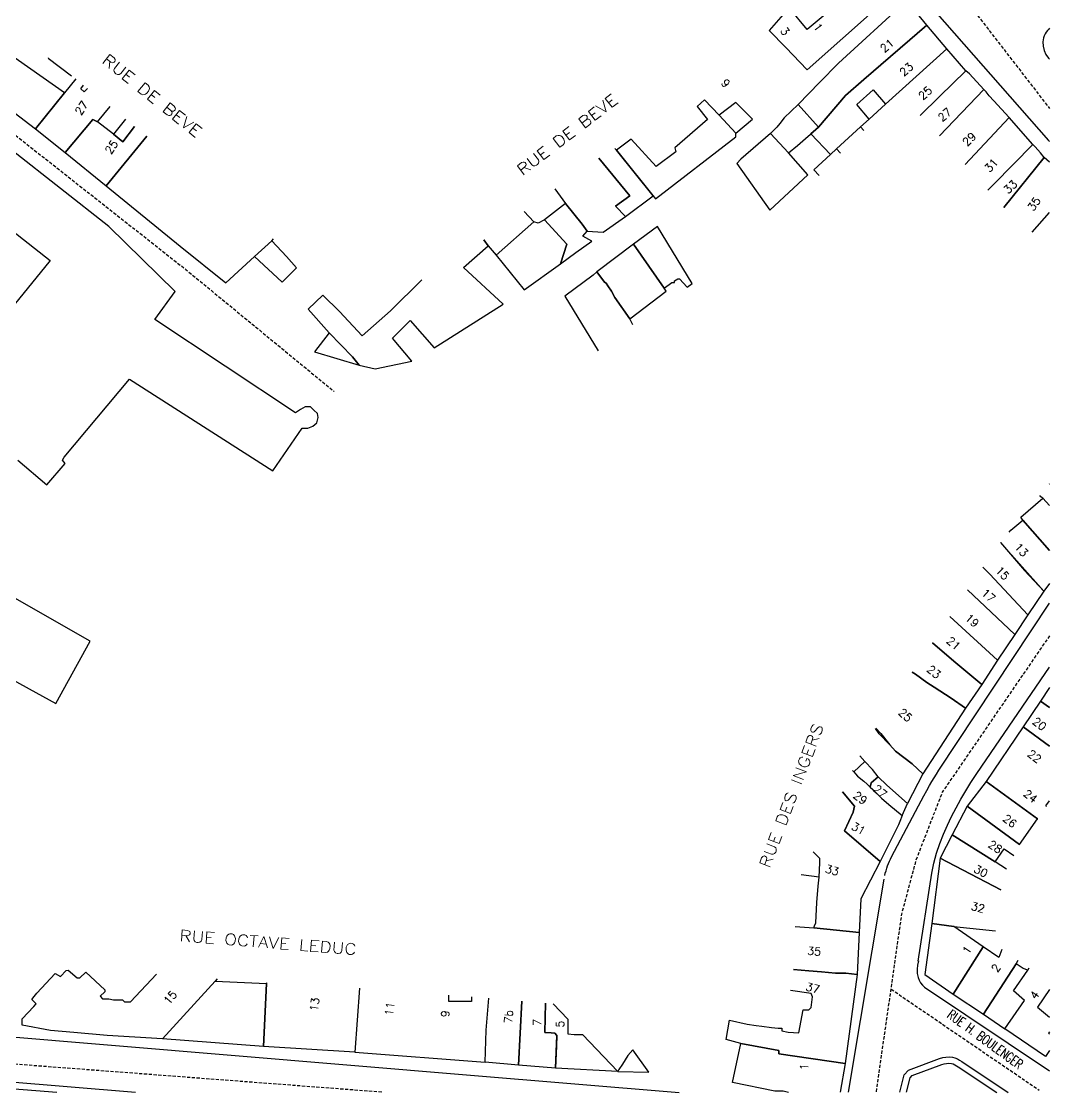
# Model space of a CAD drawing. Header units: millimetres. Extents: x 80000 to 81000, y 144000 to 145000.
# Drawn here: x 80839.4 to 81000, y 144000 to 144167.6 of the extents above; entities that cross this region are included whole.
import ezdxf
from ezdxf.enums import TextEntityAlignment as Align

# ---------------------------------------------------------------- set-up
doc = ezdxf.new("R2010")
doc.units = ezdxf.units.MM
doc.linetypes.add('DASHED', pattern=[0.75, 0.5, -0.25])
for name, color, linetype in [('W0001', 6, 'DASHED'), ('W0008', 7, 'CONTINUOUS'), ('W0100', 7, 'CONTINUOUS'), ('W0302', 3, 'CONTINUOUS'), ('W0989', 7, 'CONTINUOUS'), ('W0991', 7, 'CONTINUOUS')]:
    doc.layers.add(name, color=color, linetype=linetype)
doc.styles.get("Standard").update_dxf_attribs({"font": 'romans.shx', "width": 0.85})

msp = doc.modelspace()

# ---------------------------------------------------------------- linework, layer by layer
at = {"layer": 'W0001', "flags": 128}
for points in [[(80897.86, 144474.52), (80918.62, 144446.77), (80896.52, 144426.46), (80876.82, 144405.14), (80851.42, 144382.21), (80825.56, 144358.85), (80838.68, 144340.2), (80870.08, 144306.57), (80919.25, 144255.16), (80931.12, 144243.79), (80945.31, 144226.68), (80965.8, 144198.17), (80999.99, 144154)], [(80816.7, 144166.99), (80865.08, 144128.86), (80888.27, 144109.79)], [(81000, 144071.65), (80983.25, 144047.22), (80979.12, 144036.57), (80976.88, 144028.16), (80972.9, 144000.42)], [(80975.25, 144016.46), (80998.4, 144000.68)], [(80895.7, 144000.37), (80827.02, 144005.6), (80814.41, 144008.47), (80793.88, 144000.27)]]:
    msp.add_lwpolyline(points, dxfattribs=at)
at = {"layer": 'W0008'}
for points in [[(80902.45, 144264.98), (80935.74, 144231.4), (80936.27, 144230.86), (80936.79, 144230.32), (80937.3, 144229.77), (80937.8, 144229.21), (80938.3, 144228.61), (80938.79, 144228.01), (80939.26, 144227.39), (80939.73, 144226.78), (80956.02, 144205.02), (80958.39, 144201.76), (80960.74, 144198.45), (80977.51, 144174.94), (80978.96, 144172.95), (80980.59, 144170.97), (80999.86, 144148.99), (81000, 144148.84)], [(81000, 144166.51), (80999.87, 144166.39), (80999.66, 144166.15), (80999.47, 144165.89), (80999.32, 144165.62), (80999.18, 144165.33), (80999.08, 144165.03), (80999.01, 144164.71), (80998.97, 144164.4), (80998.99, 144163.71), (80999.15, 144163.04), (80999.44, 144162.41), (80999.86, 144161.86), (81000, 144161.71)], [(80758.61, 144089.26), (80758.31, 144088.82), (80758.07, 144088.35), (80757.91, 144087.84), (80757.83, 144087.32), (80757.8, 144086.48), (80757.88, 144085.62), (80758.13, 144084.78), (80758.6, 144084.02), (80792.48, 144043.87), (80816.33, 144016.65), (80817, 144015.93), (80817.72, 144015.25), (80818.49, 144014.63), (80819.3, 144014.07), (80820.15, 144013.59), (80821.03, 144013.17), (80821.95, 144012.82), (80822.88, 144012.54), (80835.38, 144009.21), (80908.96, 144003.06), (80942.13, 144000.33)], [(80974.26, 144034.19), (80974.35, 144034.57), (80974.46, 144034.95), (80974.58, 144035.33), (80974.71, 144035.7), (80974.85, 144036.07), (80975, 144036.42), (80975.17, 144036.78), (80975.34, 144037.12), (80979.53, 144045.07), (80979.95, 144045.87), (80980.38, 144046.67), (80980.81, 144047.47), (80981.26, 144048.26), (80981.61, 144048.86), (80981.98, 144049.46), (80982.34, 144050.05), (80982.72, 144050.63), (81000, 144076.71)], [(80979.5, 144020.85), (80981.62, 144034.58), (80981.93, 144036.14), (80982.37, 144037.68), (80982.89, 144039.18), (80983.46, 144040.66), (80984.05, 144042.06), (80984.71, 144043.43), (80985.42, 144044.78), (80986.15, 144046.11), (80986.92, 144047.43), (80987.73, 144048.72), (80988.56, 144050), (80989.41, 144051.26), (81000, 144066.72)], [(80968.62, 144000.38), (80974.16, 144033.65)], [(80979.51, 144020.86), (80979.36, 144020.22), (80979.3, 144019.57), (80979.34, 144018.91), (80979.48, 144018.27), (80979.64, 144017.85), (80979.86, 144017.45), (80980.14, 144017.09), (80980.49, 144016.79), (81000, 144003.68)], [(80976.61, 144000.38), (80977.31, 144003.08), (80977.95, 144003.81), (80982.82, 144005.62), (80983.31, 144005.77), (80983.81, 144005.86), (80984.32, 144005.88), (80984.82, 144005.84), (80985.22, 144005.74), (80985.6, 144005.58), (80985.95, 144005.39), (80986.29, 144005.17), (80993.55, 144000.33)], [(80833.37, 144000.41), (80833.59, 144000.56), (80834.04, 144001.15), (80834.57, 144001.58), (80835.18, 144001.88), (80835.84, 144002.05), (80836.52, 144002.07), (80857.22, 144000.38)]]:
    msp.add_lwpolyline(points, dxfattribs=at)
at = {"layer": 'W0100'}
for points in [[(80959.41, 144169.63), (80958.38, 144168.67), (80956.23, 144166.18), (80958.79, 144163.53), (80962.17, 144160.04), (80973.28, 144169.89), (80975.23, 144171.79), (80976.26, 144172.66), (80972.87, 144177.88), (80971.26, 144180.13), (80961.94, 144172.29), (80964.96, 144168.66), (80962.12, 144166.32), (80959.41, 144169.63)], [(80821.63, 144166.43), (80829.37, 144160.12), (80835.81, 144155.22), (80841.61, 144150.81), (80846.15, 144156.42), (80838.97, 144161.46), (80833.96, 144164.98), (80832.24, 144166.33), (80834.79, 144169.45), (80827.32, 144173.7), (80821.63, 144166.43)], [(80980.82, 144167.02), (80977.97, 144170.46), (80977.52, 144170.63), (80967.02, 144161.08), (80964.07, 144158.04), (80960.73, 144154.59), (80963.93, 144151.09), (80968.11, 144156), (80970.99, 144158.49), (80980.82, 144167.02)], [(80983.95, 144163.29), (80980.82, 144167.02), (80970.99, 144158.49), (80968.11, 144156), (80963.93, 144151.09), (80962.74, 144150), (80965.81, 144146.82), (80966.73, 144147.68), (80970.47, 144151.1), (80971.84, 144152.34), (80969.89, 144154.61), (80972.47, 144156.87), (80974.38, 144154.64), (80983.95, 144163.29)], [(80986.91, 144159.88), (80983.95, 144163.29), (80974.38, 144154.64), (80971.84, 144152.34), (80970.47, 144151.1), (80970.98, 144150.55)], [(80843.65, 144161.91), (80843.6, 144161.83)], [(80843.6, 144161.83), (80847.25, 144159.1)], [(80989.72, 144156.97), (80987.48, 144159.4), (80986.91, 144159.88), (80982.8, 144155.84), (80979.77, 144152.88)], [(80979.77, 144152.88), (80982.8, 144155.84), (80986.91, 144159.88)], [(80847.9, 144158.59), (80846.15, 144156.42), (80841.61, 144150.81), (80846.25, 144147.12)], [(80849.76, 144157.11), (80849.22, 144156.56), (80848.71, 144157.05), (80849.13, 144157.61)], [(80993.7, 144152.55), (80991.3, 144155.18), (80990.59, 144155.97), (80990.12, 144156.56), (80989.72, 144156.97), (80982.83, 144149.71)], [(80982.83, 144149.71), (80989.72, 144156.97)], [(80932.39, 144147.45), (80938.48, 144139.88), (80951.02, 144149.55), (80951.03, 144150.11), (80948.38, 144152.95), (80946.13, 144155.36), (80944.99, 144154.29), (80946.59, 144152.26), (80941.46, 144147.84), (80941.62, 144147.2), (80938.54, 144144.91), (80934.65, 144149.21), (80932.39, 144147.45)], [(80953.62, 144152.31), (80950.99, 144154.94), (80948.38, 144152.95), (80951.03, 144150.11), (80953.62, 144152.31)], [(80846.25, 144147.12), (80850.58, 144152.27), (80851.33, 144151.89), (80853.29, 144154.29)], [(80963.93, 144151.09), (80960.73, 144154.59), (80958.53, 144152.52), (80957.87, 144151.64), (80957.43, 144151.04), (80956.43, 144150.06), (80959.25, 144147.08), (80960.65, 144148.2), (80963.93, 144151.09)], [(80857.1, 144151.18), (80855.27, 144148.79), (80853.82, 144149.99), (80851.33, 144151.89), (80850.58, 144152.27), (80846.25, 144147.12), (80852.65, 144141.92)], [(80855.69, 144152.33), (80853.82, 144149.99), (80855.27, 144148.79), (80857.1, 144151.18)], [(80997.39, 144148.35), (80993.7, 144152.55), (80986.8, 144145.25)], [(80986.8, 144145.25), (80993.7, 144152.55)], [(80852.65, 144141.92), (80859, 144149.64)], [(80859, 144149.64), (80852.65, 144141.92), (80864.23, 144132.49), (80871.34, 144126.77)], [(80956.43, 144150.06), (80951.77, 144146.08), (80951.17, 144145.39), (80956.3, 144138.08), (80962.23, 144143.64), (80959.25, 144147.08), (80956.43, 144150.06)], [(80970.98, 144150.55), (80970.47, 144151.1), (80966.73, 144147.68), (80967.35, 144147.03)], [(80999.17, 144146.32), (80998.58, 144147.08), (80998.19, 144147.53), (80997.77, 144148.01), (80997.39, 144148.35), (80991.28, 144142.17), (80990.34, 144141.22)], [(80990.34, 144141.22), (80991.28, 144142.17), (80997.39, 144148.35)], [(80838.85, 144099.09), (80843.41, 144095.22), (80846.27, 144098.52), (80845.85, 144099.05), (80846.1, 144099.54), (80856.3, 144111.69), (80878.69, 144097.38), (80883.27, 144104.08), (80884.14, 144104.08), (80884.93, 144104.38), (80885.58, 144104.91), (80885.79, 144105.73), (80885.67, 144106.34), (80885.1, 144106.87), (80884.56, 144107.39), (80883.72, 144107.39), (80883.01, 144107), (80882.22, 144106.46), (80860.27, 144121.01), (80863.43, 144125.4), (80853.06, 144135.55), (80837.98, 144147.4)], [(80924.41, 144139.15), (80927.03, 144135.91), (80927.77, 144134.8), (80930.26, 144134.69), (80933.76, 144137.09), (80932.21, 144138.74), (80934.47, 144140.35), (80929.61, 144146.25)], [(80929.61, 144146.25), (80934.47, 144140.35), (80932.21, 144138.74), (80933.76, 144137.09), (80938.1, 144140.34), (80932.39, 144147.45), (80932.13, 144147.74)], [(80965.81, 144146.82), (80963.19, 144144.4), (80964.02, 144143.53)], [(80967.35, 144147.03), (80966.73, 144147.68), (80965.81, 144146.82)], [(80992.87, 144138.54), (80999.17, 144146.32)], [(81000, 144145.59), (80999.17, 144146.32), (80992.87, 144138.54)], [(80824.23, 144145.68), (80843.92, 144130.27), (80836.26, 144120.8)], [(80922.74, 144141.45), (80924.41, 144139.15)], [(80911.63, 144133.48), (80912.32, 144132.51), (80913.58, 144131.1), (80919.48, 144136.27), (80917.92, 144137.92)], [(80928.51, 144133.25), (80927.09, 144134.04), (80927.77, 144134.8), (80927.03, 144135.91), (80924.41, 144139.15), (80921.12, 144136.6), (80924.59, 144132.77), (80923.64, 144129.71), (80925.99, 144131.48), (80928.51, 144133.25)], [(80917.92, 144125.68), (80923.64, 144129.71), (80924.59, 144132.77), (80921.12, 144136.6), (80920.14, 144136.08), (80919.48, 144136.27), (80913.58, 144131.1), (80917.92, 144125.68)], [(80997.27, 144134.69), (81000, 144137.76)], [(80938.76, 144135.55), (80935, 144132.8), (80939.81, 144125.94), (80941.01, 144126.82), (80941.41, 144126.82), (80941.41, 144127.06), (80941.96, 144127.36), (80942.21, 144127.36), (80943.39, 144126.07), (80944.19, 144126.67), (80938.76, 144135.55)], [(80871.34, 144126.77), (80875.84, 144130.88), (80878.54, 144133.34), (80878.81, 144133.62)], [(80882.39, 144129.11), (80880.83, 144130.89), (80878.54, 144133.34), (80875.84, 144130.88), (80880.14, 144126.86), (80882.39, 144129.11)], [(80886.52, 144124.84), (80884.21, 144122.63), (80887.49, 144118.96), (80891.15, 144115.19), (80892.17, 144113.89), (80894.7, 144113.34), (80900.38, 144114.54), (80897.37, 144118.09), (80900.14, 144120.86), (80903.88, 144116.61), (80914.69, 144123.41), (80908.49, 144129.14), (80912.32, 144132.51), (80911.63, 144133.48)], [(80935, 144132.8), (80929.3, 144128.5), (80930.5, 144126.85), (80930.74, 144126.7), (80930.99, 144126.28), (80931.56, 144125.45), (80932.13, 144124.46), (80934.43, 144121.11), (80940.11, 144125.46), (80939.81, 144125.94), (80935, 144132.8)], [(80929.3, 144128.5), (80928.73, 144127.95), (80924.29, 144124.68), (80929.49, 144116.14)], [(80934.94, 144120.22), (80934.43, 144121.11), (80932.13, 144124.46), (80931.56, 144125.45), (80930.99, 144126.28), (80930.74, 144126.7), (80930.5, 144126.85), (80929.3, 144128.5)], [(80901.98, 144127.23), (80897.05, 144122.41), (80892.62, 144118.5), (80889.1, 144122.27), (80886.52, 144124.84)], [(80887.49, 144118.96), (80885.18, 144115.96), (80892.17, 144113.89), (80891.15, 144115.19), (80887.49, 144118.96)], [(80999.95, 144095.34), (81000, 144095.39)], [(81000, 144084.96), (80995.81, 144089.7), (80995.52, 144090.17), (80998.97, 144093.14), (81000, 144092)], [(81000, 144092), (80998.97, 144093.14), (80998.65, 144093.34), (80998.46, 144093.57)], [(80993.69, 144087.84), (80993.98, 144088.12), (80995.81, 144089.7), (81000, 144084.96)], [(80999.13, 144078.6), (80992.33, 144086.22)], [(80992.33, 144086.21), (80996.08, 144081.82), (80999.13, 144078.6), (80996.6, 144074.93)], [(80827.14, 144070.74), (80844.8, 144061.06), (80850.14, 144070.81), (80826.3, 144084.39)], [(80996.6, 144074.93), (80990.65, 144081.26), (80989.56, 144082.34)], [(80989.56, 144082.34), (80990.65, 144081.26), (80996.6, 144074.93), (80994.58, 144071.84)], [(81000, 144079.8), (80999.13, 144078.6)], [(80987.21, 144078.84), (80994.58, 144071.84), (80991.87, 144067.84)], [(80994.58, 144071.84), (80987.21, 144078.84)], [(80991.87, 144067.84), (80984.41, 144074.66)], [(80984.41, 144074.66), (80991.87, 144067.84), (80989.41, 144064.04)], [(80981.72, 144070.56), (80983.96, 144068.62), (80985.35, 144067.43), (80989.41, 144064.04), (80986.85, 144060.33)], [(80989.41, 144064.04), (80985.35, 144067.43), (80983.96, 144068.62), (80981.72, 144070.56)], [(80978.57, 144065.95), (80979.06, 144065.65), (80980.82, 144064.36), (80981.99, 144063.6), (80984.64, 144061.88), (80986.85, 144060.33), (80980.19, 144050.1)], [(80986.85, 144060.33), (80984.64, 144061.88), (80981.99, 144063.6), (80980.82, 144064.36), (80979.06, 144065.65), (80978.57, 144065.95)], [(81000, 144063.56), (80998.58, 144061.43)], [(81000, 144060.43), (80998.58, 144061.43), (80995.89, 144057.41)], [(80998.58, 144061.43), (81000, 144060.43)], [(80980.19, 144050.1), (80978.57, 144051.63), (80975.95, 144053.64), (80975.08, 144054.6), (80973.37, 144056.33), (80972.84, 144057.14)], [(80972.88, 144057.21), (80973.63, 144056.38), (80975.08, 144054.6), (80975.95, 144053.64), (80978.57, 144051.63), (80980.19, 144050.1), (80977.8, 144045.43)], [(81000, 144054.38), (80995.89, 144057.41), (80990.08, 144048.91)], [(80995.89, 144057.41), (81000, 144054.38)], [(80977.8, 144045.43), (80974.6, 144048.33), (80973.21, 144049.6), (80972.37, 144050.75), (80971.13, 144052), (80970.39, 144052.9)], [(80971.13, 144052), (80969.44, 144050.38), (80969.67, 144050.09), (80970, 144049.72), (80970.97, 144048.93), (80971.53, 144048.47), (80971.96, 144047.99), (80972.14, 144048.69), (80973.21, 144049.6), (80972.37, 144050.75), (80971.13, 144052)], [(80969.2, 144050.58), (80969.44, 144050.38), (80969.67, 144050.09), (80970, 144049.72), (80970.97, 144048.93), (80971.53, 144048.47), (80971.96, 144047.99), (80972.39, 144047.62), (80973.77, 144046.29), (80974.92, 144045.31), (80976.97, 144043.55)], [(80976.97, 144043.55), (80977.8, 144045.43), (80974.6, 144048.33), (80973.21, 144049.6), (80972.14, 144048.69), (80971.96, 144047.99), (80972.39, 144047.62), (80973.77, 144046.29), (80974.92, 144045.31), (80976.97, 144043.55)], [(80987.16, 144045.01), (80995.33, 144039.03), (80998.12, 144043.07), (80990.08, 144048.91), (80987.16, 144045.01)], [(80990.08, 144048.91), (80998.12, 144043.07), (80998.17, 144043.04)], [(80976.97, 144043.55), (80976.63, 144042.66), (80976.42, 144042.1), (80973.57, 144036.38), (80967.97, 144041.2), (80969.33, 144044.12), (80969.56, 144045.04), (80967.65, 144047.25)], [(80967.65, 144047.25), (80969.56, 144045.04), (80969.33, 144044.12), (80967.97, 144041.2), (80973.57, 144036.38), (80970.53, 144030.55), (80970.25, 144025.3)], [(80999.52, 144045), (80999.4, 144045.09), (81000, 144045.87)], [(80995.32, 144039.04), (80987.16, 144045.01), (80984.8, 144040.53)], [(80984.8, 144040.53), (80982.93, 144036.92), (80992.37, 144031.96)], [(80984.8, 144040.53), (80991.53, 144036.34), (80992.9, 144038.35), (80994.42, 144037.34)], [(80993.3, 144035.19), (80991.53, 144036.34), (80984.8, 144040.53)], [(80970.25, 144025.3), (80963.19, 144026.01), (80963.31, 144026.34), (80963.49, 144026.82), (80963.67, 144030), (80963.88, 144032.56), (80964, 144033.95), (80964.1, 144036.18), (80964.13, 144036.88), (80963.1, 144037.92)], [(80992.37, 144031.96), (80982.93, 144036.92), (80981.6, 144026.7)], [(80964, 144033.95), (80961.22, 144034.32)], [(80960.28, 144026.25), (80963.19, 144026.01), (80963.31, 144026.34), (80963.49, 144026.82), (80963.67, 144030), (80963.88, 144032.56), (80964, 144033.95)], [(80960.28, 144026.25), (80963.19, 144026.01), (80970.25, 144025.3), (80969.98, 144018.75)], [(80980.51, 144018.77), (80984.93, 144015.69), (80989.64, 144023.07), (80985.05, 144026.23), (80981.6, 144026.7), (80980.51, 144018.77)], [(80981.6, 144026.7), (80985.05, 144026.23), (80991.54, 144025.56)], [(80992.53, 144022.67), (80992.09, 144021.38), (80989.64, 144023.07), (80984.93, 144015.69), (80989.71, 144012.56)], [(80989.71, 144012.56), (80994.78, 144020.43), (80995.12, 144020.97)], [(80839.53, 144010.81), (80839.54, 144011.83), (80841.34, 144013.75), (80841.71, 144014.16), (80841.07, 144014.85), (80841.44, 144015.33), (80841.81, 144015.83), (80844.69, 144018.88), (80845.54, 144018.45), (80846.42, 144019.39), (80846.73, 144019.4), (80848.14, 144018.21), (80848.55, 144018.21), (80849.5, 144019.13), (80852.47, 144016.37), (80852.46, 144016.03), (80851.73, 144015.35), (80852.07, 144014.94), (80853.07, 144014.94), (80853.8, 144014.8), (80855.19, 144014.8), (80855.53, 144014.48), (80856.47, 144014.49), (80860.51, 144018.82)], [(80969.98, 144018.75), (80968.21, 144018.97), (80966.59, 144018.96), (80964.4, 144019.15), (80962.41, 144019.33), (80960, 144019.53)], [(80960, 144019.53), (80962.41, 144019.33), (80964.4, 144019.15), (80966.59, 144018.96), (80968.21, 144018.97), (80969.98, 144018.75), (80968.07, 144004.87)], [(80993, 144010.25), (80996.07, 144014.67), (80994.37, 144016.22), (80996.59, 144019.41), (80995.89, 144019.68), (80994.78, 144020.43), (80989.71, 144012.56), (80993, 144010.25)], [(80993, 144010.25), (80996.07, 144014.67), (80994.37, 144016.22), (80996.59, 144019.41), (80996.82, 144019.78)], [(80870.01, 144018.07), (80869.7, 144017.73), (80861.44, 144008.69), (80852.82, 144009.21), (80847.61, 144009.67), (80843.97, 144009.98), (80839.53, 144010.81)], [(80861.44, 144008.69), (80869.7, 144017.73), (80877.72, 144017.34), (80877.21, 144007.5), (80861.44, 144008.69)], [(80877.21, 144007.5), (80877.72, 144017.34), (80877.75, 144017.49)], [(80892.22, 144016.6), (80891.49, 144006.63), (80877.21, 144007.5)], [(80892.22, 144016.6), (80891.49, 144006.63), (80911.84, 144005.06), (80912, 144010.07), (80912.41, 144015.04)], [(80909.73, 144015.25), (80909.71, 144014.52), (80906.17, 144014.51), (80906.17, 144015.52)], [(80968.07, 144004.87), (80957.7, 144006.36), (80957.7, 144006.87), (80951.81, 144007.99), (80949.52, 144008.57), (80950.04, 144011.59), (80952.78, 144011), (80954.2, 144010.78), (80955.09, 144010.69), (80956.59, 144010.49), (80957.63, 144010.35), (80958.18, 144010.35), (80958.18, 144009.95), (80959.18, 144009.72), (80960.82, 144009.66), (80961.53, 144013.24), (80962.41, 144013.25), (80962.78, 144013.61), (80962.97, 144015.26), (80962.78, 144015.77), (80959.55, 144016.25)], [(81000, 144016.38), (80998.11, 144013.67), (81000, 144012.07)], [(80911.84, 144005.06), (80912, 144010.07), (80912.41, 144015.04)], [(80917.58, 144014.58), (80917.04, 144004.59), (80911.84, 144005.06)], [(80917.04, 144004.59), (80917.58, 144014.58)], [(80921.26, 144014.29), (80921.15, 144009.7), (80922.18, 144009.62), (80922.76, 144009.58), (80923.04, 144009.21), (80922.97, 144007.56), (80922.84, 144004.13), (80917.04, 144004.59)], [(80922.84, 144004.13), (80923.04, 144009.21), (80922.76, 144009.58), (80922.18, 144009.62), (80921.15, 144009.7), (80921.26, 144014.29)], [(80922.5, 144014.19), (80924.78, 144011.76), (80924.78, 144009.48), (80925.77, 144009.35), (80927.04, 144009.35), (80932.58, 144003.6), (80922.84, 144004.13)], [(81000, 144006.86), (80999.38, 144005.92), (80993, 144010.25)], [(81000, 144009.79), (80999.86, 144009.57), (81000, 144009.43)], [(80950.48, 144001.87), (80951.81, 144007.99), (80957.7, 144006.87), (80957.7, 144006.36), (80968.07, 144004.87), (80967.31, 144000.38)], [(80932.58, 144003.6), (80937.44, 144003.51), (80934.9, 144006.96), (80934.12, 144006.1), (80933.29, 144004.73), (80932.72, 144003.91), (80932.58, 144003.6)], [(80959.23, 144000.33), (80958.38, 144000.54), (80957.07, 144000.53), (80950.48, 144001.87)]]:
    msp.add_lwpolyline(points, dxfattribs=at)
at = {"layer": 'W0302'}
for points in [[(80977.66, 144000.38), (80978.22, 144002.6), (80978.53, 144002.96), (80983.17, 144004.68), (80983.53, 144004.79), (80983.91, 144004.86), (80984.29, 144004.88), (80984.67, 144004.85), (80984.96, 144004.77), (80985.23, 144004.65), (80985.49, 144004.5), (80985.74, 144004.34), (80991.76, 144000.33)], [(80834.43, 144000), (80834.76, 144000.45), (80834.76, 144000.45), (80835.11, 144000.74), (80835.53, 144000.95), (80835.97, 144001.06), (80836.44, 144001.07), (80844.96, 144000.38)]]:
    msp.add_lwpolyline(points, dxfattribs=at)

# ---------------------------------------------------------------- texts
at = {"layer": 'W0989'}
for s, height, rotation, width, p in [('RUE DE BEVE', 1.75, 321.2345, 1.2, (80859.83, 144155.99)), ('RUE DE BEVE', 1.75, 37.4915, 1.2, (80924.68, 144149.9)), ('RUE DES INGERS', 1.75, 69.1051, 1.2, (80959.68, 144046.69)), ('RUE OCTAVE LEDUC', 1.75, 355.4841, 1.2, (80877.94, 144023.76)), ('RUE H. BOULENGER', 1.5, 323.776, 0.7, (80989.96, 144008.63))]:
    msp.add_text(s, height=height, rotation=rotation, dxfattribs=dict(at, width=width)).set_placement(p, align=Align.MIDDLE)
at = {"layer": 'W0991'}
for s, rotation, p in [('3', 306.7068, (80958.68, 144166.04)), ('1', 305.532, (80963.85, 144166.66)), ('21', 40.2479, (80974.62, 144163.81)), ('23', 41.4604, (80977.64, 144160.1)), ('9', 310.4188, (80949.42, 144157.93)), ('25', 41.4596, (80980.59, 144156.4)), ('27', 55.7178, (80848.81, 144154.07)), ('27', 40.2465, (80983.64, 144153.01)), ('29', 42.96, (80987.46, 144149.19)), ('25', 54.5436, (80853.49, 144147.97)), ('31', 47.3411, (80990.89, 144145.12)), ('33', 42.9585, (80993.9, 144141.74)), ('35', 55.4412, (80997.59, 144139.09)), ('13', 313.1837, (80995.6, 144085.06)), ('15', 313.7528, (80992.66, 144081.42)), ('17', 318.0858, (80990.46, 144077.94)), ('19', 318.2818, (80987.91, 144074.01)), ('21', 317.9694, (80985.01, 144070.45)), ('23', 320.4685, (80981.95, 144066)), ('25', 317.904, (80977.49, 144059.25)), ('20', 322.3334, (80998.43, 144057.88)), ('22', 322.3795, (80997.65, 144052.81)), ('27', 318.7624, (80973.54, 144047.33)), ('24', 320.5721, (80997.03, 144046.59)), ('29', 322.5864, (80970.45, 144046.32)), ('31', 331.8065, (80970.17, 144041.53)), ('26', 321.0996, (80993.8, 144042.71)), ('28', 325.7142, (80991.53, 144038.69)), ('33', 345.3261, (80966.04, 144035.04)), ('30', 332.0737, (80989.28, 144034.88)), ('32', 345.7014, (80988.82, 144029.22)), ('35', 354.5432, (80963.25, 144022.38)), ('1', 58.2499, (80987.1, 144022.59)), ('2', 53.8273, (80991.62, 144019.76)), ('37', 345.4366, (80963.01, 144016.64)), ('15', 50.153, (80862.67, 144015.15)), ('4', 56.3775, (80997.65, 144015.54)), ('13', 81.5671, (80885.2, 144014.08)), ('11', 82.8968, (80896.93, 144013.39)), ('9', 87.4678, (80905.62, 144012.62)), ('7b', 86.2881, (80915.51, 144012.16)), ('7', 87.7224, (80919.97, 144011.25)), ('5', 89.7951, (80923.55, 144011)), ('1', 85.6972, (80961.65, 144004.31))]:
    msp.add_text(s, height=1.25, rotation=rotation, dxfattribs=at).set_placement(p, align=Align.MIDDLE)

doc.saveas('drawing.dxf')
